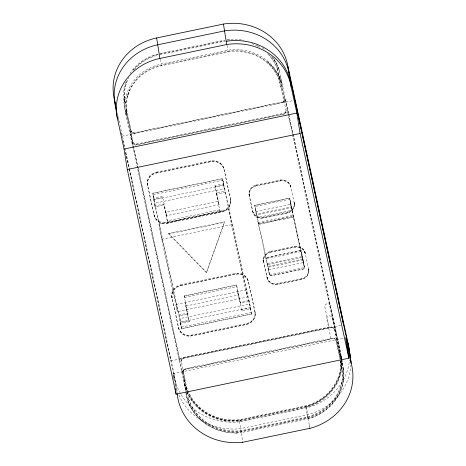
<?xml version="1.0" encoding="UTF-8"?>
<svg xmlns="http://www.w3.org/2000/svg" width="466" height="466" viewBox="0 0 466 466"><rect width="100%" height="100%" fill="white"/><g stroke="black" fill="none" stroke-linecap="round" stroke-linejoin="round"><path stroke-width="0.35" stroke-dasharray="2.33 1.75" d="M155.155 206.91L154.997 205.885L163.729 204.061L163.892 205.087L155.155 206.91L152.632 193.151L222.538 178.647L223.849 184.833L215.117 186.656L219.043 204.749L166.63 215.665L162.541 196.547L153.803 198.365L153.966 199.39L162.704 197.572L162.541 196.547M216.142 193.145L216.306 194.171L225.043 192.353L224.88 191.328L216.142 193.145L220.098 211.448L167.678 222.358L163.729 204.061M188.031 314.183L187.868 313.158L179.13 314.975L179.294 316L188.031 314.183L184.076 295.881L236.495 284.965L236.833 286.38M181.653 328.728L179.917 318.593L249.799 304.036L251.541 314.16L181.647 328.722L180.319 322.489L189.056 320.672L185.124 302.58L189.219 321.697L180.482 323.515M222.521 178.635L224.257 188.73L154.374 203.287M236.489 285L240.444 303.261L249.176 301.444L249.013 300.419L240.281 302.242L240.444 303.261M251.541 314.171L224.094 187.705L223.063 181.216L249.962 305.061L250.993 311.556M181.117 360.795L181.53 358.855L183.301 357.713L330.936 326.963L333.021 327.301L334.209 328.909L339.225 352.261A47.101 43.42 -9 0 1 305.941 406.416L239.588 420.262A50.136 46.216 -9 0 1 186.715 387.555L181.117 360.795L181.216 361.395L181.53 358.855M181.886 372.899L182.299 370.953L184.07 369.818L331.11 339.19L326.724 318.994A2.808 2.586 -9 0 1 328.856 315.925A2.808 2.586 -9 0 1 332.188 317.73L341.432 360.043M187.023 391.259L182.864 371.81L183.278 369.87L185.049 368.728L332.677 337.978L334.769 338.316L335.951 339.924L340.104 359.123M182.957 372.41L183.278 369.87M283.905 101.134L284.318 99.188L283.998 101.734L282.227 102.87L282.134 102.27L283.905 101.134L283.998 101.734M285.74 112.749L286.06 110.209L285.74 112.749L283.975 113.885L136.34 144.635L134.249 144.303L133.066 142.689L126.239 110.098M287.312 110.826L286.899 112.772L285.128 113.908L135.268 145.124L133.177 144.792L131.994 143.179M128.051 94.615L127.282 96.777L129.705 89.996L128.744 92.676M206.415 272.703L224.606 221.799L168.698 233.443L168.779 233.955L206.415 272.703L224.606 221.799M133.043 70.512L133.812 69.411A44.264 40.804 -9 0 1 158.358 54.429M133.066 142.689L126.892 114.094A44.369 40.903 -9 0 1 131.325 86.466L135.554 80.432A44.264 40.804 -9 0 1 161.358 65.164L227.775 51.318A47.113 43.431 -9 0 1 279.122 79.57L286.153 110.803M126.985 114.688A44.369 40.903 -9 0 1 131.424 87.066L135.653 81.026A44.264 40.804 -9 0 1 161.452 65.758L227.874 51.912A47.113 43.431 -9 0 1 279.216 80.169L281.301 88.447L281.208 87.847M132.973 142.095L134.156 143.703L136.247 144.041L283.876 113.29L285.646 112.149M181.629 359.449L183.4 358.313L331.029 327.563L333.12 327.895L334.303 329.509L334.209 328.909M183.371 370.464L185.142 369.328L332.771 338.578L334.862 338.91L336.05 340.524L340.046 359.012M239.827 420.402L305.999 406.614C326.765 401.517 344.025 381.124 341.607 359.204M307.921 418.736C330.045 413.435 347.38 390.823 343.302 367.802L343.85 376.278L342.621 384.986L339.487 393.595C333.132 405.962 321.383 415.299 307.921 418.736L241.749 432.53M306.005 406.608C319.466 403.172 331.21 393.834 337.57 381.468L340.698 372.864L341.933 364.156L341.322 355.459L341.561 358.5M125.115 148.427L173.946 373.243A60.242 55.536 -9 0 0 239.081 421.864L307.018 407.738A57.143 52.675 -9 0 0 349.5 359.868M258.082 222.76L258.333 223.814L293.283 216.544L291.163 206.904L256.224 214.185L255.822 212.234L254.716 205.314L289.66 198.027L289.916 199.087M301.013 250.359L266.086 257.733L301.019 250.3L301.269 251.36M303.349 260.943L304.63 268.806L269.692 276.093L256.102 213.416L255.123 207.265M159.599 53.683L224.752 40.111M160.321 53.998L224.618 40.594M159.71 54.743L225.422 41.049M341.52 359.239L342.067 362.711A48.225 44.456 -9 0 1 307.671 417.915L241.108 431.784A51.318 47.311 -9 0 1 185.643 389.96L125.75 114.199A45.336 41.794 -9 0 1 161.253 64.104L227.816 50.235A48.254 44.486 -9 0 1 282.175 86.956L292.398 134.255M134.499 133.02L134.598 133.62L132.507 133.288L131.226 131.08L132.414 132.688L134.499 133.02L282.134 102.27M122.01 136.2L292.671 100.65M156.197 172.204L210.795 160.828A11.155 10.287 -9 0 1 223.896 168.61L230.554 199.448A11.155 10.287 -9 0 1 221.816 211.774L167.224 223.15A11.155 10.287 -9 0 1 154.118 215.368L147.46 184.53A11.155 10.287 -9 0 1 156.197 172.204L156.308 172.886A11.155 10.287 -9 0 0 147.571 185.212L154.147 215.542A11.155 10.287 -9 0 0 167.247 223.319L221.845 211.948A11.155 10.287 -9 0 0 230.583 199.623L224.03 169.461A11.155 10.287 -9 0 0 210.929 161.685L156.331 173.055A11.155 10.287 -9 0 0 147.594 185.386M156.308 172.886L210.9 161.516A11.155 10.287 -9 0 1 224.006 169.292L223.896 168.61M153.18 195.772L154.211 202.261L181.105 326.113L180.08 319.618L152.708 193.378L222.544 178.804M153.017 194.747L222.905 180.191M215.117 186.656L214.954 185.631L223.692 183.814M153.687 199.85L223.569 185.293M256.131 185.014L280.153 180.01A8.924 8.225 -9 0 1 290.633 186.231L294.262 203.17A8.924 8.225 -9 0 1 287.272 213.032L263.249 218.036A8.924 8.225 -9 0 1 252.77 211.809L249.141 194.87A8.924 8.225 -9 0 1 256.131 185.014L256.236 185.695A8.924 8.225 -9 0 0 249.246 195.557M256.236 185.695L280.258 180.691A8.924 8.225 -9 0 1 290.743 186.913L290.633 186.231M219.043 204.749L218.362 201.312L165.948 212.228L166.63 215.665M219.713 209.851L167.3 220.768L163.892 205.087M154.013 214.686A11.155 10.287 -9 0 0 167.113 222.463L221.711 211.092A11.155 10.287 -9 0 0 230.449 198.766L230.554 199.448M254.733 205.459L289.66 198.085M255.706 211.605L290.65 204.329L289.677 198.178M291.932 208.378L291.78 207.667L256.836 214.942L256.993 215.659M168.779 233.955L224.688 222.311M252.636 210.958A8.924 8.225 -9 0 0 263.115 217.179L287.138 212.176A8.924 8.225 -9 0 0 294.128 202.314L294.238 202.995A8.924 8.225 -9 0 1 287.248 212.857L263.226 217.861A8.924 8.225 -9 0 1 252.741 211.64L249.141 194.87M161.585 239.268L231.468 224.717L228.812 209.42L158.923 223.977L161.585 239.268L177.301 311.649L247.19 297.092L246.275 289.84L176.393 304.397L177.301 311.649M258.053 222.626L292.998 215.35M258.339 223.826L293.271 216.393L302.125 257.372L267.181 264.647L267.059 263.878L302.003 256.603L304.63 268.806M293.388 217.162L258.449 224.437L258.327 223.668M270.542 251.355L294.564 246.351A8.924 8.225 -9 0 1 305.044 252.578L308.673 269.511A8.924 8.225 -9 0 1 301.683 279.373L277.66 284.377A8.924 8.225 -9 0 1 267.181 278.155L263.552 261.216A8.924 8.225 -9 0 1 270.542 251.355L270.647 252.042A8.924 8.225 -9 0 0 263.657 261.904M270.647 252.042L294.669 247.038A8.924 8.225 -9 0 1 305.154 253.259L305.044 252.578M266.36 258.77L301.298 251.494L303.284 260.651M302.516 259.178L267.577 266.459L267.059 263.878M180.651 284.79L235.248 273.42A11.155 10.287 -9 0 1 248.349 281.196L255.007 312.039A11.155 10.287 -9 0 1 246.269 324.365L191.677 335.736A11.155 10.287 -9 0 1 178.571 327.959L171.913 297.116A11.155 10.287 -9 0 1 180.651 284.79L180.756 285.472A11.155 10.287 -9 0 0 172.024 297.803L178.6 328.128A11.155 10.287 -9 0 0 191.701 335.904L246.298 324.534A11.155 10.287 -9 0 0 255.036 312.208L248.483 282.052A11.155 10.287 -9 0 0 235.382 274.27L180.785 285.646A11.155 10.287 -9 0 0 172.047 297.972M303.133 259.935L268.189 267.216L269.692 276.099M180.756 285.472L235.353 274.101A11.155 10.287 -9 0 1 248.46 281.878L248.349 281.196M268.707 269.791L303.646 262.515M269.406 274.899L304.35 267.624M269.68 275.942L304.624 268.666M184.099 296.085L236.512 285.169M184.46 297.477L236.874 286.555L240.281 302.242M267.041 277.305A8.924 8.225 -9 0 0 277.526 283.526L301.549 278.522A8.924 8.225 -9 0 0 308.539 268.661L308.643 269.342A8.924 8.225 -9 0 1 301.659 279.204L277.631 284.208A8.924 8.225 -9 0 1 267.152 277.986L263.552 261.216M185.812 306.016L238.225 295.095L237.538 291.658L241.633 310.781L250.37 308.958L250.207 307.933L241.47 309.756L241.633 310.781M180.604 322.035L250.487 307.478M181.268 327.132L251.157 312.581M181.629 328.524L251.518 313.968M178.466 327.278A11.155 10.287 -9 0 0 191.567 335.054L246.165 323.684A11.155 10.287 -9 0 0 254.902 311.352L255.007 312.039M340.762 325.495L170.812 360.894L129.117 168.908M172.845 373.744L343.512 338.194M186.715 387.555L186.621 386.955A50.136 46.216 -9 0 0 239.495 419.668L305.847 405.816A47.101 43.42 -9 0 0 340.722 361.278M138.146 168.453L183.988 379.54A51.318 47.311 -9 0 0 239.46 421.363L306.022 407.5A48.225 44.456 -9 0 0 341.904 360.806M340.873 362.676L340.972 363.276A47.101 43.42 -9 0 1 307.682 417.431L241.336 431.283A50.136 46.216 -9 0 1 188.462 398.57L188.369 397.97A50.136 46.216 -9 0 0 241.237 430.683L307.589 416.837A47.101 43.42 -9 0 0 340.873 362.676L340.262 359.834M236.472 433.019L241.429 432.599L236.221 433.042L226.214 432.256L216.614 429.675L207.795 425.394C197.135 418.689 189.114 408.006 186.406 395.64L186.097 393.45M236.46 433.025C212.275 433.863 187.746 415.736 185.777 390.811L186.016 392.791M198.382 407.616C208.285 416.383 221.367 420.926 234.538 420.897C254.914 419.505 221.251 421.858 224.292 420.128C203.811 416.802 185.555 399.863 183.854 378.683L184.414 383.302L187.227 392.18M168.698 233.443L206.333 272.191M192.044 400.533L198.376 407.616M273.402 58.401L276.379 62.957L279.548 71.158L276.519 63.178L272.884 57.539M187.355 392.401L192.039 400.527M254.721 205.302L254.978 206.368M266.074 257.576L266.331 258.636M220.086 211.43L219.748 210.032M184.082 295.881L184.42 297.296M167.673 222.346L167.341 220.948M290.545 186.179L290.708 186.685L290.178 185.037M304.589 251.384L305.113 253.032L304.956 252.525M252.671 211.185L253.195 212.834M267.606 279.181L267.082 277.532L267.239 278.039M268.969 54.662A47.113 43.431 -9 0 1 277.375 68.554L284.411 99.788M277.375 68.554L279.553 77.432L279.46 76.832M288.629 113.611L285.39 98.699L284.976 100.644L283.206 101.786L133.346 132.996L131.255 132.664L130.072 131.051L133.626 147.413M288.78 114.321L340.279 351.44L330.266 305.603A2.808 2.586 -9 0 0 326.94 303.797A2.808 2.586 -9 0 0 324.802 306.873L329.188 327.062L182.148 357.69L180.377 358.826L179.963 360.771L133.777 148.124M271.678 56.561A48.254 44.486 -9 0 1 280.526 76.535L288.553 113.494M288.704 114.205L340.419 352.296A48.225 44.456 -9 0 1 341.718 358.814M292.52 134.575L342.201 363.567L341.584 360.748M291.78 207.667L289.945 199.221L255.007 206.496L268.311 267.985L269.29 274.13M249.013 300.419L249.799 304.036M231.468 224.717L247.19 297.092M214.954 185.631L218.362 201.312M131.319 131.674L124.498 99.083M125.604 82.115A45.336 41.794 -9 0 0 124.096 103.778L137.988 167.743M117.391 112.854L124.964 147.716M118.317 118.976L118.935 121.818M121.41 133.206L121.871 135.338M122.954 140.318L123.572 143.167M123.729 143.877L124.189 146.009M125.581 152.411L128.977 168.063M129.134 168.774L175.03 380.075A60.242 55.536 -9 0 0 177.913 392.512M125.564 152.551L128.96 168.197M173.119 374.99L175.833 387.491M340.203 359.723L340.972 363.276M291.163 206.904L290.65 204.329M182.864 371.81L186.93 390.659M291.996 208.675L292.293 210.242L257.354 217.523L257.051 215.95M187.285 392.588L188.462 398.57M308.608 269.115L308.772 270.094M294.197 202.768L294.361 203.747M263.424 260.471L263.587 261.449M249.124 194.805L249.042 194.147L249.176 195.103M341.834 359.379L343.267 368.408M340.419 352.296L341.409 358.546M340.163 356.1L340.262 356.7M340.396 357.603L340.489 358.197M341.945 367.325L342.038 367.924M339.225 352.261L339.132 351.661A47.101 43.42 -9 0 1 340.454 358.034M335.951 339.924L336.05 340.524M333.021 327.301L333.12 327.895M334.769 338.316L334.862 338.91M330.936 326.963L331.029 327.563M332.677 337.978L332.771 338.578M280.526 76.535L282.175 86.956M279.122 79.57L279.216 80.169M283.876 113.29L283.975 113.885M302.003 256.603L302.125 257.372M301.549 278.522L301.659 279.204M294.564 246.351L294.669 247.038M287.138 212.176L287.248 212.857M280.153 180.01L280.258 180.691M309.284 425.114L309.575 426.938L306.552 407.861M305.847 405.816L305.941 406.416M306.022 407.5L307.671 417.915M277.526 283.526L277.631 284.208M263.115 217.179L263.226 217.861M227.047 45.377L227.816 50.235M227.775 51.318L227.874 51.912M255.077 312.494L255.182 313.175M230.623 199.908L230.728 200.59M246.165 323.684L246.269 324.365M235.248 273.42L235.353 274.101M221.711 211.092L221.816 211.774M210.795 160.828L210.9 161.516M239.495 419.668L239.588 420.262M241.237 430.683L241.336 431.283M239.46 421.363L242.565 441.011M160.485 59.24L161.253 64.104M161.358 65.164L161.452 65.758M191.567 335.054L191.677 335.736M189.056 320.672L189.219 321.697M167.113 222.463L167.224 223.15M183.301 357.713L183.4 358.313M185.049 368.728L185.142 369.328M171.738 295.98L171.849 296.661M171.913 297.116L172.024 297.803M183.988 379.54L185.643 389.96M133.812 69.411L133.905 70.011M135.554 80.432L135.653 81.026M147.285 183.388L147.396 184.076M147.46 184.53L147.571 185.212M131.325 86.466L131.424 87.066M173.946 373.243L176.969 392.325M172.962 374.448L173.294 376.563M173.404 377.268L173.742 379.382M136.247 144.041L136.34 144.635M132.414 132.688L132.507 133.288M134.156 143.703L134.249 144.303M124.096 103.778L125.75 114.199M308.574 268.888L308.742 270.064L308.661 269.412M249.042 194.147L249.211 195.33M126.606 112.702L126.344 110.902L126.513 112.102M124.859 101.687L124.34 96.351L124.766 101.087M294.163 202.541L294.355 204.259L294.25 203.065M263.622 261.676L263.43 259.958L263.535 261.152M178.897 394.987A60.242 55.536 -9 0 0 240.159 428.697L308.102 414.571A57.143 52.675 -9 0 0 350.677 365.408M226.878 39.715A48.254 44.486 -9 0 1 244.056 40.204M262.137 47.759A48.254 44.486 -9 0 1 265.445 50.252M129.909 73.523A45.336 41.794 -9 0 1 158.277 53.98M305.178 253.428A8.924 8.225 -9 0 0 294.698 247.207L270.676 252.211A8.924 8.225 -9 0 0 263.686 262.073M290.772 187.082A8.924 8.225 -9 0 0 280.287 180.86L256.265 185.864A8.924 8.225 -9 0 0 249.275 195.726M227.239 40.128A47.113 43.431 -9 0 1 229.656 39.866M257.488 45.656A47.113 43.431 -9 0 1 259.917 47.089M127.055 80.676A44.369 40.903 -9 0 0 125.144 103.073L125.237 103.673A44.369 40.903 -9 0 1 128.971 77.327M251.786 43.559A47.113 43.431 -9 0 1 259.416 47.316M267.635 53.765A47.113 43.431 -9 0 1 277.468 69.154M134.307 69.539A44.264 40.804 -9 0 1 158.452 55.029M267.344 61.465L273.455 67.675L278.301 75.084L281.47 83.286L278.441 75.3L273.641 67.861L267.344 61.465M303.255 260.704L290.068 199.99L291.04 206.135L304.228 266.855L303.255 260.704"/><path stroke-width="0.7" d="M116.308 109.726L115.23 104.745A54.266 50.025 -9 0 1 157.718 44.788L224.798 30.832A57.172 52.71 -9 0 1 289.13 73.861L349.028 349.617L351.189 363.282L345.644 337.751L348.883 358.203L176.09 394.195L127.288 169.502L124.049 149.05L117.391 118.411L114.147 97.912A54.266 50.025 -9 0 1 156.64 37.956L223.721 23.999A57.172 52.71 -9 0 1 288.046 67.028L347.945 342.79L351.189 363.282A57.143 52.681 -9 0 1 310.304 428.231L242.256 442.368A60.242 55.536 -9 0 1 177.191 393.741M117.391 118.411A54.266 50.025 -9 0 1 159.885 58.454L226.965 44.491A57.172 52.71 -9 0 1 291.297 87.526L296.842 113.057L300.081 133.515L348.883 358.203M124.049 149.05L296.842 113.057M127.288 169.502L300.081 133.515M242.739 442.316L242.704 441.908M294.803 100.207L343.605 324.901M114.147 97.912L115.382 103.603M288.052 67.028L291.297 87.526M223.447 24.04L226.697 44.538M156.64 37.956L159.885 58.454M175.193 388.557L175.42 389.966M175.641 391.376L176.09 394.195M347.945 342.79A57.143 52.675 -9 0 1 349.64 353.688M226.453 41.247A57.172 52.71 -9 0 1 290.778 84.282M349.028 349.617A57.143 52.675 -9 0 1 350.764 361.96M309.832 428.347L309.733 427.951L309.797 428.353"/></g></svg>
